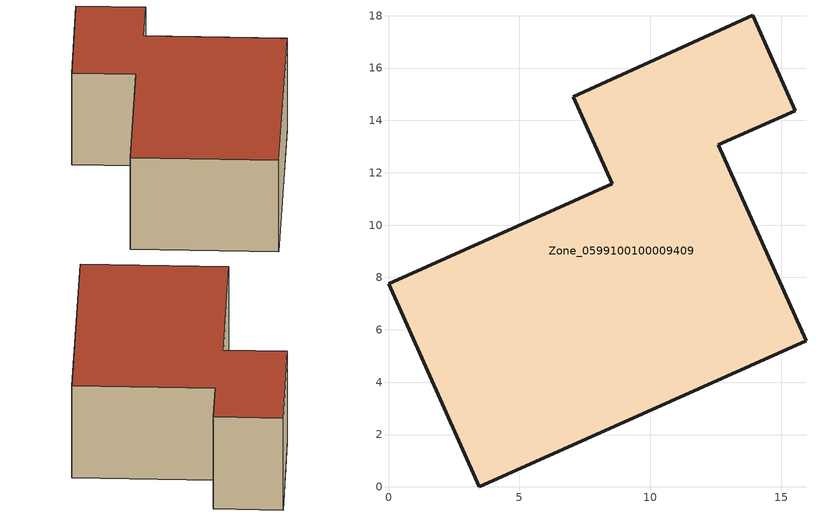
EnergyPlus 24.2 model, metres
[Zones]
Zone_0599100100009409
 floor ground (C_G): 7.05,14.91 13.91,18.02 15.54,14.38 12.61,13.06 15.95,5.58 3.48,0 0,7.76 8.56,11.59 z0
 wall outside (C_F): 12.61,13.06 15.54,14.38 13.91,18.02 7.05,14.91 8.56,11.59 0,7.76 3.48,0 15.95,5.58 12.61,13.06 z0:6.1
 roof outside (C_R): 3.48,0 15.95,5.58 12.61,13.06 15.54,14.38 13.91,18.02 7.05,14.91 8.56,11.59 0,7.76 z6.1
[BUILDING]
Pand.0599100100009409: North Axis=0; Terrain=City; Loads Convergence Tolerance Value=0.04; Temperature Convergence Tolerance Value=0.4; Solar Distribution=FullExterior; Maximum Number of Warmup Days=25; Minimum Number of Warmup Days=1
[Site:Location]
Rotterdam.The.Hague.AP_ZH_NLD Design_Conditions: Latitude=51.96; Longitude=4.45; Time Zone=1; Elevation=-4.5
[SITE:GROUNDTEMPERATURE:BUILDINGSURFACE]
18, 18, 18, 18, 18, 18, 18, 18, 18, 18, 18, 18
[MATERIAL] Thermal Absorptance=0.9; Solar Absorptance=0.7; Visible Absorptance=0.7
Name | Roughness | Thickness | Conductivity | Density | Specific Heat
G.D.2015-2018 | MediumSmooth | 0.15 | 0.0428571 | 540 | 1210
F.D.2015-2018 | Rough | 0.3 | 0.0666667 | 1920 | 840
R.D.2015-2018 | MediumRough | 0.2 | 0.0333333 | 1500 | 1000
[CONSTRUCTION]
C_G: G.D.2015-2018
C_F: F.D.2015-2018
C_R: R.D.2015-2018
[ZONE]
Zone_0599100100009409: Type=1; Multiplier=1; Ceiling Height=Autocalculate; Volume=Autocalculate; Floor Area=autocalculate; Part of Total Floor Area=Yes
[ZONEINFILTRATION:DESIGNFLOWRATE]
Infil_Zone_0599100100009409: Zone or ZoneList or Space or SpaceList=Zone_0599100100009409; Schedule=AlwaysOn; Design Flow Rate Calculation Method=Flow/Area; Flow Rate per Floor Area=0.0021; Constant Term Coefficient=1; Temperature Term Coefficient=0; Velocity Term Coefficient=0; Velocity Squared Term Coefficient=0
[HVACTEMPLATE:ZONE:IDEALLOADSAIRSYSTEM]
Zone_0599100100009409: Maximum Heating Supply Air Temperature=50; Minimum Cooling Supply Air Temperature=13; Maximum Heating Supply Air Humidity Ratio=0.0156; Minimum Cooling Supply Air Humidity Ratio=0.0077; Heating Limit=NoLimit; Cooling Limit=NoLimit; Dehumidification Control Type=ConstantSensibleHeatRatio; Cooling Sensible Heat Ratio=0.7; Dehumidification Setpoint=60; Humidification Control Type=None; Humidification Setpoint=30; Outdoor Air Method=None; Outdoor Air Flow Rate per Person=0.00944; Outdoor Air Flow Rate per Zone Floor Area=0; Outdoor Air Flow Rate per Zone=0; Demand Controlled Ventilation Type=None; Outdoor Air Economizer Type=NoEconomizer; Heat Recovery Type=None; Sensible Heat Recovery Effectiveness=0.7; Latent Heat Recovery Effectiveness=0.65
[ZONECONTROL:THERMOSTAT]
ThermostatControl_Zone_0599100100009409: Zone or ZoneList=Zone_0599100100009409; Control Type Schedule=DualSetpointControlType; Control 1=Thermostat_Zone_0599100100009409; Temperature Difference Between Cutout And Setpoint=0
[THERMOSTATSETPOINT:DUALSETPOINT]
Thermostat_Zone_0599100100009409: Heating Setpoint Temperature Schedule=HeatingSetpoint_Zone_0599100100009409; Cooling Setpoint Temperature Schedule=CoolingSetpoint_Zone_0599100100009409
[SCHEDULE:COMPACT]
HeatingSetpoint_Zone_0599100100009409: Through: 12/31, For: AllDays, Until: 24:00, 21
CoolingSetpoint_Zone_0599100100009409: Through: 12/31, For: AllDays, Until: 24:00, 24
DualSetpointControlType: Through: 12/31, For: AllDays, Until: 24:00, 4
AlwaysOn: Through: 12/31, For: AllDays, Until: 24:00, 1
